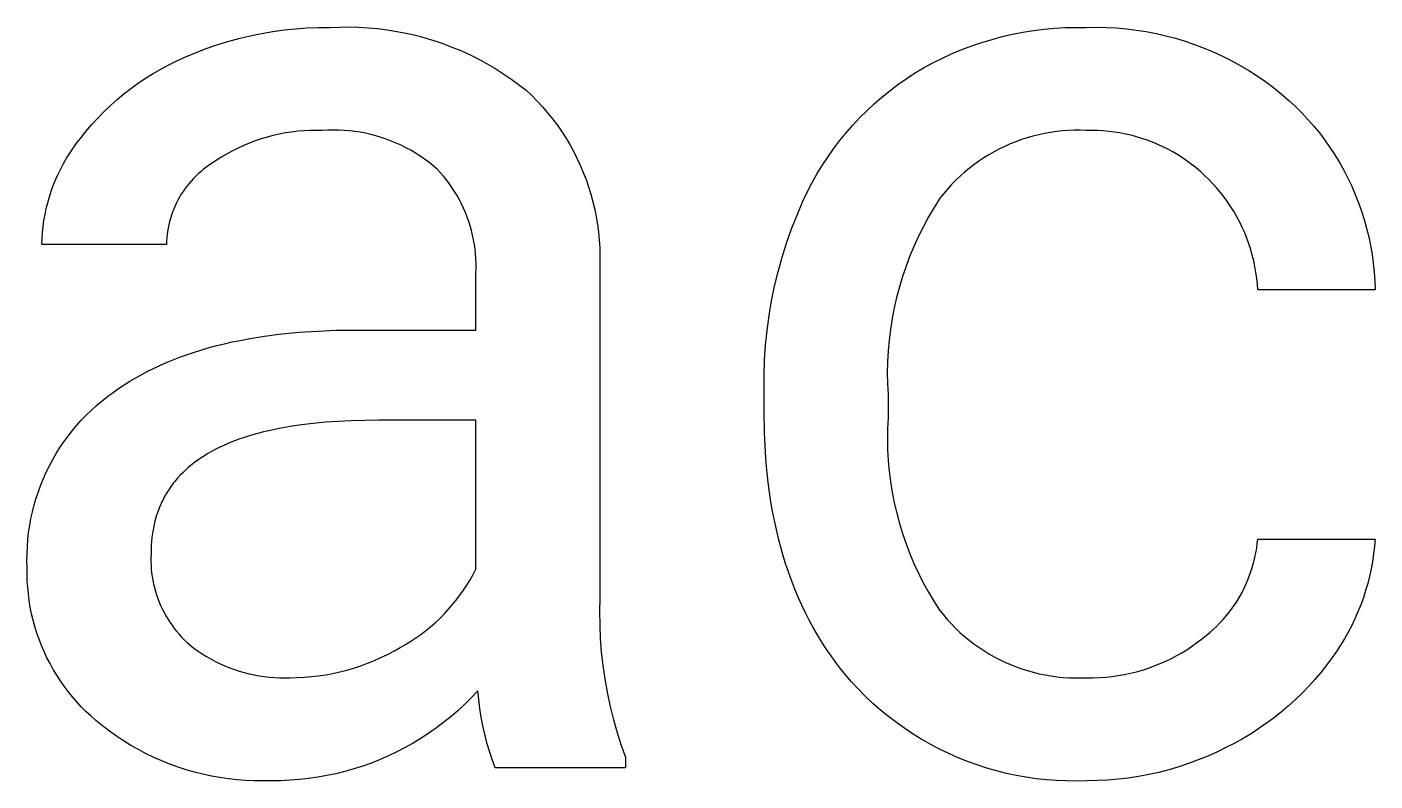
# Model space of a CAD drawing. Header units: millimetres. Extents: x 0 to 4030, y 0 to 2816.
# Drawn here: x 3904.47 to 3944.25, y 356.41 to 378.67 of the extents above; entities that cross this region are included whole.
import ezdxf

# ---------------------------------------------------------------- set-up
doc = ezdxf.new("R2010")
doc.units = ezdxf.units.MM
doc.header["$MEASUREMENT"] = 0
doc.layers.add('Domyślny', color=7, linetype='Continuous', true_color=0x000000)

msp = doc.modelspace()

# ---------------------------------------------------------------- linework, layer by layer
at = {"layer": 'Domyślny'}
for p, q in [((3910.4, 378.24), (3910.726, 378.33)), ((3910.726, 378.33), (3911.055, 378.409)), ((3911.055, 378.409), (3911.387, 378.477)), ((3911.387, 378.477), (3911.721, 378.535)), ((3911.721, 378.535), (3912.056, 378.581)), ((3912.056, 378.581), (3912.393, 378.616)), ((3912.393, 378.616), (3912.731, 378.64)), ((3912.731, 378.64), (3913.069, 378.653)), ((3913.069, 378.653), (3913.408, 378.655)), ((3913.408, 378.655), (3913.69, 378.666)), ((3913.69, 378.666), (3913.973, 378.669)), ((3913.973, 378.669), (3914.256, 378.662)), ((3914.256, 378.662), (3914.538, 378.645)), ((3914.538, 378.645), (3914.82, 378.619)), ((3914.82, 378.619), (3915.101, 378.584)), ((3915.101, 378.584), (3915.38, 378.539)), ((3915.38, 378.539), (3915.657, 378.485)), ((3915.657, 378.485), (3915.933, 378.422)), ((3915.933, 378.422), (3916.206, 378.349)), ((3916.206, 378.349), (3916.477, 378.267)), ((3932.646, 378.212), (3932.946, 378.303)), ((3932.946, 378.303), (3933.248, 378.383)), ((3933.248, 378.383), (3933.553, 378.453)), ((3933.553, 378.453), (3933.86, 378.513)), ((3933.86, 378.513), (3934.168, 378.563)), ((3934.168, 378.563), (3934.479, 378.602)), ((3934.479, 378.602), (3934.79, 378.631)), ((3934.79, 378.631), (3935.102, 378.649)), ((3935.102, 378.649), (3935.415, 378.657)), ((3935.415, 378.657), (3935.728, 378.655)), ((3935.728, 378.655), (3936.024, 378.659)), ((3936.024, 378.659), (3936.32, 378.654)), ((3936.32, 378.654), (3936.615, 378.638)), ((3936.615, 378.638), (3936.91, 378.613)), ((3936.91, 378.613), (3937.204, 378.577)), ((3937.204, 378.577), (3937.496, 378.531)), ((3937.496, 378.531), (3937.787, 378.475)), ((3937.787, 378.475), (3938.075, 378.409)), ((3938.075, 378.409), (3938.361, 378.333)), ((3938.361, 378.333), (3938.644, 378.247)), ((3909.129, 377.774), (3909.44, 377.906)), ((3909.44, 377.906), (3909.756, 378.028)), ((3909.756, 378.028), (3910.076, 378.139)), ((3910.076, 378.139), (3910.4, 378.24)), ((3916.477, 378.267), (3916.745, 378.177)), ((3916.745, 378.177), (3917.01, 378.077)), ((3917.01, 378.077), (3917.271, 377.969)), ((3917.271, 377.969), (3917.528, 377.851)), ((3931.769, 377.881), (3932.057, 378.002)), ((3932.057, 378.002), (3932.35, 378.112)), ((3932.35, 378.112), (3932.646, 378.212)), ((3938.644, 378.247), (3938.924, 378.151)), ((3938.924, 378.151), (3939.201, 378.046)), ((3939.201, 378.046), (3939.474, 377.932)), ((3939.474, 377.932), (3939.743, 377.808)), ((3908.421, 377.426), (3908.653, 377.55)), ((3908.653, 377.55), (3908.889, 377.666)), ((3908.889, 377.666), (3909.129, 377.774)), ((3917.528, 377.851), (3917.781, 377.726)), ((3917.781, 377.726), (3918.03, 377.591)), ((3918.03, 377.591), (3918.275, 377.449)), ((3930.929, 377.464), (3931.204, 377.613)), ((3931.204, 377.613), (3931.484, 377.752)), ((3931.484, 377.752), (3931.769, 377.881)), ((3939.743, 377.808), (3940.007, 377.675)), ((3940.007, 377.675), (3940.266, 377.532)), ((3940.266, 377.532), (3940.521, 377.381)), ((3907.751, 377.008), (3907.97, 377.155)), ((3907.97, 377.155), (3908.193, 377.295)), ((3908.193, 377.295), (3908.421, 377.426)), ((3918.275, 377.449), (3918.514, 377.299)), ((3918.514, 377.299), (3918.748, 377.14)), ((3918.748, 377.14), (3918.977, 376.974)), ((3930.164, 376.969), (3930.409, 377.142)), ((3930.409, 377.142), (3930.659, 377.306)), ((3930.659, 377.306), (3930.929, 377.464)), ((3940.521, 377.381), (3940.77, 377.222)), ((3940.77, 377.222), (3941.014, 377.054)), ((3907.33, 376.693), (3907.538, 376.854)), ((3907.538, 376.854), (3907.751, 377.008)), ((3918.977, 376.974), (3919.2, 376.8)), ((3919.2, 376.8), (3919.366, 376.643)), ((3929.694, 376.599), (3929.926, 376.788)), ((3929.926, 376.788), (3930.164, 376.969)), ((3941.014, 377.054), (3941.251, 376.877)), ((3941.251, 376.877), (3941.482, 376.693)), ((3906.741, 376.168), (3906.932, 376.35)), ((3906.932, 376.35), (3907.128, 376.525)), ((3907.128, 376.525), (3907.33, 376.693)), ((3919.366, 376.643), (3919.527, 376.48)), ((3919.527, 376.48), (3919.682, 376.311)), ((3919.682, 376.311), (3919.831, 376.138)), ((3929.251, 376.197), (3929.469, 376.402)), ((3929.469, 376.402), (3929.694, 376.599)), ((3941.482, 376.693), (3941.707, 376.5)), ((3941.707, 376.5), (3941.9, 376.32)), ((3941.9, 376.32), (3942.086, 376.134)), ((3906.38, 375.786), (3906.557, 375.98)), ((3906.557, 375.98), (3906.741, 376.168)), ((3919.831, 376.138), (3919.975, 375.959)), ((3919.975, 375.959), (3920.112, 375.776)), ((3928.835, 375.767), (3929.039, 375.986)), ((3929.039, 375.986), (3929.251, 376.197)), ((3942.086, 376.134), (3942.266, 375.942)), ((3942.266, 375.942), (3942.439, 375.743)), ((3906.045, 375.381), (3906.209, 375.586)), ((3906.209, 375.586), (3906.38, 375.786)), ((3911.914, 375.504), (3911.735, 375.464)), ((3912.094, 375.539), (3911.914, 375.504)), ((3912.276, 375.567), (3912.094, 375.539)), ((3912.458, 375.589), (3912.276, 375.567)), ((3912.641, 375.604), (3912.458, 375.589)), ((3912.824, 375.614), (3912.641, 375.604)), ((3913.008, 375.617), (3912.824, 375.614)), ((3913.191, 375.614), (3913.008, 375.617)), ((3913.35, 375.622), (3913.191, 375.614)), ((3913.509, 375.626), (3913.35, 375.622)), ((3913.669, 375.624), (3913.509, 375.626)), ((3913.828, 375.616), (3913.669, 375.624)), ((3913.986, 375.603), (3913.828, 375.616)), ((3914.144, 375.584), (3913.986, 375.603)), ((3914.302, 375.56), (3914.144, 375.584)), ((3914.458, 375.53), (3914.302, 375.56)), ((3914.614, 375.495), (3914.458, 375.53)), ((3920.112, 375.776), (3920.242, 375.588)), ((3920.242, 375.588), (3920.366, 375.396)), ((3928.45, 375.308), (3928.639, 375.541)), ((3928.639, 375.541), (3928.835, 375.767)), ((3934.497, 375.525), (3934.324, 375.488)), ((3934.671, 375.556), (3934.497, 375.525)), ((3934.846, 375.581), (3934.671, 375.556)), ((3935.021, 375.6), (3934.846, 375.581)), ((3935.198, 375.612), (3935.021, 375.6)), ((3935.374, 375.619), (3935.198, 375.612)), ((3935.551, 375.619), (3935.374, 375.619)), ((3935.728, 375.614), (3935.551, 375.619)), ((3935.894, 375.615), (3935.728, 375.614)), ((3936.061, 375.611), (3935.894, 375.615)), ((3936.227, 375.602), (3936.061, 375.611)), ((3936.393, 375.587), (3936.227, 375.602)), ((3936.558, 375.566), (3936.393, 375.587)), ((3936.722, 375.539), (3936.558, 375.566)), ((3936.885, 375.507), (3936.722, 375.539)), ((3937.048, 375.47), (3936.885, 375.507)), ((3942.439, 375.743), (3942.605, 375.539)), ((3942.605, 375.539), (3942.764, 375.329)), ((3905.831, 375.094), (3905.935, 375.239)), ((3905.935, 375.239), (3906.045, 375.381)), ((3910.867, 375.17), (3910.7, 375.094)), ((3911.036, 375.241), (3910.867, 375.17)), ((3911.208, 375.305), (3911.036, 375.241)), ((3911.382, 375.364), (3911.208, 375.305)), ((3911.558, 375.417), (3911.382, 375.364)), ((3911.735, 375.464), (3911.558, 375.417)), ((3914.768, 375.455), (3914.614, 375.495)), ((3914.92, 375.409), (3914.768, 375.455)), ((3915.071, 375.358), (3914.92, 375.409)), ((3915.22, 375.302), (3915.071, 375.358)), ((3915.367, 375.241), (3915.22, 375.302)), ((3915.512, 375.175), (3915.367, 375.241)), ((3915.654, 375.104), (3915.512, 375.175)), ((3920.366, 375.396), (3920.484, 375.199)), ((3920.484, 375.199), (3920.595, 374.999)), ((3928.27, 375.07), (3928.45, 375.308)), ((3933.322, 375.145), (3933.163, 375.068)), ((3933.484, 375.216), (3933.322, 375.145)), ((3933.648, 375.282), (3933.484, 375.216)), ((3933.814, 375.343), (3933.648, 375.282)), ((3933.982, 375.397), (3933.814, 375.343)), ((3934.152, 375.446), (3933.982, 375.397)), ((3934.324, 375.488), (3934.152, 375.446)), ((3937.208, 375.427), (3937.048, 375.47)), ((3937.368, 375.379), (3937.208, 375.427)), ((3937.525, 375.325), (3937.368, 375.379)), ((3937.681, 375.266), (3937.525, 375.325)), ((3937.834, 375.201), (3937.681, 375.266)), ((3937.986, 375.132), (3937.834, 375.201)), ((3938.134, 375.057), (3937.986, 375.132)), ((3942.764, 375.329), (3942.916, 375.114)), ((3942.916, 375.114), (3943.06, 374.894)), ((3905.548, 374.639), (3905.637, 374.794)), ((3905.637, 374.794), (3905.731, 374.946)), ((3905.731, 374.946), (3905.831, 375.094)), ((3910.061, 374.733), (3909.91, 374.629)), ((3910.216, 374.831), (3910.061, 374.733)), ((3910.374, 374.924), (3910.216, 374.831)), ((3910.536, 375.012), (3910.374, 374.924)), ((3910.7, 375.094), (3910.536, 375.012)), ((3915.794, 375.027), (3915.654, 375.104)), ((3915.931, 374.946), (3915.794, 375.027)), ((3916.066, 374.861), (3915.931, 374.946)), ((3916.197, 374.771), (3916.066, 374.861)), ((3916.325, 374.676), (3916.197, 374.771)), ((3920.595, 374.999), (3920.699, 374.795)), ((3920.699, 374.795), (3920.795, 374.587)), ((3927.934, 374.575), (3928.098, 374.825)), ((3928.098, 374.825), (3928.27, 375.07)), ((3932.703, 374.804), (3932.556, 374.706)), ((3932.854, 374.897), (3932.703, 374.804)), ((3933.007, 374.985), (3932.854, 374.897)), ((3933.163, 375.068), (3933.007, 374.985)), ((3938.281, 374.978), (3938.134, 375.057)), ((3938.424, 374.893), (3938.281, 374.978)), ((3938.565, 374.804), (3938.424, 374.893)), ((3938.702, 374.71), (3938.565, 374.804)), ((3938.836, 374.611), (3938.702, 374.71)), ((3943.06, 374.894), (3943.197, 374.669)), ((3905.314, 374.157), (3905.387, 374.32)), ((3905.387, 374.32), (3905.465, 374.481)), ((3905.465, 374.481), (3905.548, 374.639)), ((3909.523, 374.33), (3909.452, 374.263)), ((3909.596, 374.395), (3909.523, 374.33)), ((3909.672, 374.458), (3909.596, 374.395)), ((3909.749, 374.517), (3909.672, 374.458)), ((3909.828, 374.575), (3909.749, 374.517)), ((3909.91, 374.629), (3909.828, 374.575)), ((3916.449, 374.577), (3916.325, 374.676)), ((3916.571, 374.473), (3916.449, 374.577)), ((3916.666, 374.371), (3916.571, 374.473)), ((3916.758, 374.265), (3916.666, 374.371)), ((3920.795, 374.587), (3920.885, 374.377)), ((3920.885, 374.377), (3920.968, 374.163)), ((3927.632, 374.058), (3927.779, 374.319)), ((3927.779, 374.319), (3927.934, 374.575)), ((3932.137, 374.382), (3932.005, 374.264)), ((3932.273, 374.494), (3932.137, 374.382)), ((3932.413, 374.603), (3932.273, 374.494)), ((3932.556, 374.706), (3932.413, 374.603)), ((3938.967, 374.508), (3938.836, 374.611)), ((3939.094, 374.401), (3938.967, 374.508)), ((3939.217, 374.289), (3939.094, 374.401)), ((3943.197, 374.669), (3943.326, 374.44)), ((3943.326, 374.44), (3943.447, 374.206)), ((3905.187, 373.823), (3905.248, 373.991)), ((3905.248, 373.991), (3905.314, 374.157)), ((3909.192, 373.97), (3909.133, 373.892)), ((3909.253, 374.047), (3909.192, 373.97)), ((3909.317, 374.121), (3909.253, 374.047)), ((3909.383, 374.193), (3909.317, 374.121)), ((3909.452, 374.263), (3909.383, 374.193)), ((3916.846, 374.156), (3916.758, 374.265)), ((3916.93, 374.044), (3916.846, 374.156)), ((3917.011, 373.929), (3916.93, 374.044)), ((3917.088, 373.812), (3917.011, 373.929)), ((3920.968, 374.163), (3921.043, 373.947)), ((3921.043, 373.947), (3921.11, 373.729)), ((3927.495, 373.792), (3927.632, 374.058)), ((3931.754, 374.016), (3931.634, 373.885)), ((3931.877, 374.142), (3931.754, 374.016)), ((3932.005, 374.264), (3931.877, 374.142)), ((3939.342, 374.168), (3939.217, 374.289)), ((3939.462, 374.043), (3939.342, 374.168)), ((3939.578, 373.914), (3939.462, 374.043)), ((3939.69, 373.78), (3939.578, 373.914)), ((3943.447, 374.206), (3943.56, 373.968)), ((3943.56, 373.968), (3943.665, 373.726)), ((3905.083, 373.482), (3905.132, 373.653)), ((3905.132, 373.653), (3905.187, 373.823)), ((3908.926, 373.56), (3908.882, 373.473)), ((3908.974, 373.646), (3908.926, 373.56)), ((3909.024, 373.73), (3908.974, 373.646)), ((3909.077, 373.812), (3909.024, 373.73)), ((3909.133, 373.892), (3909.077, 373.812)), ((3917.16, 373.692), (3917.088, 373.812)), ((3917.229, 373.57), (3917.16, 373.692)), ((3917.293, 373.445), (3917.229, 373.57)), ((3921.11, 373.729), (3921.171, 373.508)), ((3927.192, 373.117), (3927.367, 373.522)), ((3927.367, 373.522), (3927.495, 373.792)), ((3931.41, 373.612), (3931.238, 373.341)), ((3931.52, 373.751), (3931.41, 373.612)), ((3931.634, 373.885), (3931.52, 373.751)), ((3939.797, 373.643), (3939.69, 373.78)), ((3939.899, 373.503), (3939.797, 373.643)), ((3943.665, 373.726), (3943.761, 373.481)), ((3904.971, 372.957), (3905.003, 373.133)), ((3905.003, 373.133), (3905.04, 373.308)), ((3905.04, 373.308), (3905.083, 373.482)), ((3908.766, 373.203), (3908.733, 373.111)), ((3908.801, 373.295), (3908.766, 373.203)), ((3908.84, 373.384), (3908.801, 373.295)), ((3908.882, 373.473), (3908.84, 373.384)), ((3917.353, 373.318), (3917.293, 373.445)), ((3917.409, 373.19), (3917.353, 373.318)), ((3917.46, 373.059), (3917.409, 373.19)), ((3921.171, 373.508), (3921.223, 373.285)), ((3921.223, 373.285), (3921.268, 373.061)), ((3927.031, 372.706), (3927.192, 373.117)), ((3931.238, 373.341), (3931.075, 373.065)), ((3939.995, 373.358), (3939.899, 373.503)), ((3940.087, 373.211), (3939.995, 373.358)), ((3940.174, 373.06), (3940.087, 373.211)), ((3943.761, 373.481), (3943.849, 373.233)), ((3943.849, 373.233), (3943.929, 372.982)), ((3904.928, 372.603), (3904.947, 372.781)), ((3904.947, 372.781), (3904.971, 372.957)), ((3908.635, 372.732), (3908.618, 372.636)), ((3908.655, 372.828), (3908.635, 372.732)), ((3908.678, 372.923), (3908.655, 372.828)), ((3908.704, 373.018), (3908.678, 372.923)), ((3908.733, 373.111), (3908.704, 373.018)), ((3917.507, 372.927), (3917.46, 373.059)), ((3917.549, 372.794), (3917.507, 372.927)), ((3917.587, 372.659), (3917.549, 372.794)), ((3921.268, 373.061), (3921.306, 372.835)), ((3921.306, 372.835), (3921.335, 372.608)), ((3930.922, 372.783), (3930.778, 372.496)), ((3931.075, 373.065), (3930.922, 372.783)), ((3940.255, 372.907), (3940.174, 373.06)), ((3940.331, 372.751), (3940.255, 372.907)), ((3940.402, 372.592), (3940.331, 372.751)), ((3943.929, 372.982), (3943.999, 372.729)), ((3943.999, 372.729), (3944.062, 372.473)), ((3904.909, 372.246), (3904.915, 372.425)), ((3904.915, 372.425), (3904.928, 372.603)), ((3908.589, 372.344), (3908.585, 372.246)), ((3908.595, 372.442), (3908.589, 372.344)), ((3908.605, 372.539), (3908.595, 372.442)), ((3908.618, 372.636), (3908.605, 372.539)), ((3917.62, 372.522), (3917.587, 372.659)), ((3917.649, 372.385), (3917.62, 372.522)), ((3917.673, 372.247), (3917.649, 372.385)), ((3921.335, 372.608), (3921.357, 372.38)), ((3921.357, 372.38), (3921.371, 372.151)), ((3926.884, 372.29), (3927.031, 372.706)), ((3930.778, 372.496), (3930.645, 372.204)), ((3940.466, 372.43), (3940.402, 372.592)), ((3940.526, 372.267), (3940.466, 372.43)), ((3944.062, 372.473), (3944.115, 372.215)), ((3908.585, 372.246), (3904.909, 372.246)), ((3917.692, 372.108), (3917.673, 372.247)), ((3917.707, 371.969), (3917.692, 372.108)), ((3917.716, 371.829), (3917.707, 371.969)), ((3921.371, 372.151), (3921.377, 371.923)), ((3921.377, 371.923), (3921.376, 371.694)), ((3926.751, 371.87), (3926.884, 372.29)), ((3930.645, 372.204), (3930.521, 371.908)), ((3940.579, 372.102), (3940.526, 372.267)), ((3940.627, 371.935), (3940.579, 372.102)), ((3940.669, 371.766), (3940.627, 371.935)), ((3944.115, 372.215), (3944.159, 371.955)), ((3944.159, 371.955), (3944.195, 371.695)), ((3917.721, 371.689), (3917.716, 371.829)), ((3917.717, 371.409), (3917.721, 371.549)), ((3917.721, 371.549), (3917.721, 371.689)), ((3921.376, 371.694), (3921.376, 361.817)), ((3926.633, 371.445), (3926.751, 371.87)), ((3930.408, 371.608), (3930.305, 371.304)), ((3930.521, 371.908), (3930.408, 371.608)), ((3940.704, 371.596), (3940.669, 371.766)), ((3940.734, 371.425), (3940.704, 371.596)), ((3944.195, 371.695), (3944.222, 371.433)), ((3917.717, 369.722), (3917.717, 371.409)), ((3926.529, 371.016), (3926.633, 371.445)), ((3930.305, 371.304), (3930.212, 370.997)), ((3940.758, 371.253), (3940.734, 371.425)), ((3940.776, 371.08), (3940.758, 371.253)), ((3944.222, 371.433), (3944.239, 371.17)), ((3944.239, 371.17), (3944.248, 370.907)), ((3926.44, 370.584), (3926.529, 371.016)), ((3930.212, 370.997), (3930.13, 370.687)), ((3940.788, 370.907), (3940.776, 371.08)), ((3944.248, 370.907), (3940.788, 370.907)), ((3926.366, 370.15), (3926.44, 370.584)), ((3930.058, 370.374), (3929.998, 370.059)), ((3930.13, 370.687), (3930.058, 370.374)), ((3926.307, 369.713), (3926.366, 370.15)), ((3929.998, 370.059), (3929.948, 369.742)), ((3910.995, 369.463), (3911.482, 369.542)), ((3911.482, 369.542), (3911.985, 369.607)), ((3911.985, 369.607), (3912.505, 369.657)), ((3912.505, 369.657), (3913.04, 369.693)), ((3913.04, 369.693), (3913.592, 369.715)), ((3913.592, 369.715), (3914.159, 369.722)), ((3914.159, 369.722), (3917.717, 369.722)), ((3926.262, 369.274), (3926.307, 369.713)), ((3929.948, 369.742), (3929.909, 369.423)), ((3909.418, 369.073), (3909.632, 369.14)), ((3909.632, 369.14), (3909.849, 369.203)), ((3909.849, 369.203), (3910.07, 369.262)), ((3910.07, 369.262), (3910.295, 369.318)), ((3910.295, 369.318), (3910.525, 369.37)), ((3910.525, 369.37), (3910.758, 369.418)), ((3910.758, 369.418), (3910.995, 369.463)), ((3926.233, 368.834), (3926.262, 369.274)), ((3929.909, 369.423), (3929.881, 369.104)), ((3908.413, 368.687), (3908.606, 368.771)), ((3908.606, 368.771), (3908.803, 368.852)), ((3908.803, 368.852), (3909.004, 368.93)), ((3909.004, 368.93), (3909.209, 369.003)), ((3909.209, 369.003), (3909.418, 369.073)), ((3926.218, 368.393), (3926.233, 368.834)), ((3929.863, 368.783), (3929.857, 368.463)), ((3929.881, 369.104), (3929.863, 368.783)), ((3907.681, 368.313), (3907.858, 368.412)), ((3907.858, 368.412), (3908.039, 368.507)), ((3908.039, 368.507), (3908.224, 368.599)), ((3908.224, 368.599), (3908.413, 368.687)), ((3926.219, 367.952), (3926.218, 368.393)), ((3929.857, 368.463), (3929.862, 368.142)), ((3907.014, 367.882), (3907.175, 367.995)), ((3907.175, 367.995), (3907.34, 368.105)), ((3907.34, 368.105), (3907.508, 368.211)), ((3907.508, 368.211), (3907.681, 368.313)), ((3926.219, 367.337), (3926.219, 367.952)), ((3929.862, 368.142), (3929.878, 367.821)), ((3906.526, 367.499), (3906.685, 367.632)), ((3906.685, 367.632), (3906.847, 367.76)), ((3906.847, 367.76), (3907.014, 367.882)), ((3929.878, 367.821), (3929.878, 367.132)), ((3906.081, 367.067), (3906.224, 367.216)), ((3906.224, 367.216), (3906.373, 367.36)), ((3906.373, 367.36), (3906.526, 367.499)), ((3926.229, 366.712), (3926.219, 367.337)), ((3905.682, 366.591), (3905.809, 366.754)), ((3905.809, 366.754), (3905.942, 366.913)), ((3905.942, 366.913), (3906.081, 367.067)), ((3911.911, 366.815), (3911.603, 366.749)), ((3912.233, 366.872), (3911.911, 366.815)), ((3912.567, 366.922), (3912.233, 366.872)), ((3912.915, 366.965), (3912.567, 366.922)), ((3913.276, 366.999), (3912.915, 366.965)), ((3913.65, 367.026), (3913.276, 366.999)), ((3914.037, 367.046), (3913.65, 367.026)), ((3914.438, 367.057), (3914.037, 367.046)), ((3914.851, 367.061), (3914.438, 367.057)), ((3917.717, 367.061), (3914.851, 367.061)), ((3917.717, 362.666), (3917.717, 367.061)), ((3929.863, 366.818), (3929.859, 366.503)), ((3929.878, 367.132), (3929.863, 366.818)), ((3905.444, 366.252), (3905.56, 366.424)), ((3905.56, 366.424), (3905.682, 366.591)), ((3910.377, 366.36), (3910.257, 366.307)), ((3910.5, 366.411), (3910.377, 366.36)), ((3910.626, 366.46), (3910.5, 366.411)), ((3910.756, 366.507), (3910.626, 366.46)), ((3910.889, 366.552), (3910.756, 366.507)), ((3911.025, 366.595), (3910.889, 366.552)), ((3911.165, 366.637), (3911.025, 366.595)), ((3911.307, 366.676), (3911.165, 366.637)), ((3911.453, 366.714), (3911.307, 366.676)), ((3911.603, 366.749), (3911.453, 366.714)), ((3926.259, 366.103), (3926.229, 366.712)), ((3929.859, 366.503), (3929.866, 366.188)), ((3905.23, 365.898), (3905.334, 366.077)), ((3905.334, 366.077), (3905.444, 366.252)), ((3909.708, 366.013), (3909.607, 365.949)), ((3909.811, 366.076), (3909.708, 366.013)), ((3909.918, 366.136), (3909.811, 366.076)), ((3910.028, 366.195), (3909.918, 366.136)), ((3910.141, 366.252), (3910.028, 366.195)), ((3910.257, 366.307), (3910.141, 366.252)), ((3926.282, 365.805), (3926.259, 366.103)), ((3929.866, 366.188), (3929.884, 365.873)), ((3905.041, 365.53), (3905.133, 365.715)), ((3905.133, 365.715), (3905.23, 365.898)), ((3909.156, 365.598), (3909.076, 365.522)), ((3909.24, 365.672), (3909.156, 365.598)), ((3909.327, 365.744), (3909.24, 365.672)), ((3909.417, 365.814), (3909.327, 365.744)), ((3909.511, 365.882), (3909.417, 365.814)), ((3909.607, 365.949), (3909.511, 365.882)), ((3926.31, 365.511), (3926.282, 365.805)), ((3929.884, 365.873), (3929.912, 365.559)), ((3929.912, 365.559), (3929.952, 365.247)), ((3904.878, 365.149), (3904.956, 365.341)), ((3904.956, 365.341), (3905.041, 365.53)), ((3908.787, 365.198), (3908.755, 365.156)), ((3908.82, 365.241), (3908.787, 365.198)), ((3908.854, 365.282), (3908.82, 365.241)), ((3908.925, 365.364), (3908.854, 365.282)), ((3908.999, 365.444), (3908.925, 365.364)), ((3909.076, 365.522), (3908.999, 365.444)), ((3926.343, 365.221), (3926.31, 365.511)), ((3926.38, 364.935), (3926.343, 365.221)), ((3929.952, 365.247), (3930.002, 364.936)), ((3904.742, 364.759), (3904.807, 364.955)), ((3904.807, 364.955), (3904.878, 365.149)), ((3908.525, 364.798), (3908.5, 364.751)), ((3908.551, 364.844), (3908.525, 364.798)), ((3908.578, 364.89), (3908.551, 364.844)), ((3908.605, 364.936), (3908.578, 364.89)), ((3908.633, 364.981), (3908.605, 364.936)), ((3908.662, 365.025), (3908.633, 364.981)), ((3908.692, 365.069), (3908.662, 365.025)), ((3908.723, 365.113), (3908.692, 365.069)), ((3908.755, 365.156), (3908.723, 365.113)), ((3926.423, 364.654), (3926.38, 364.935)), ((3930.002, 364.936), (3930.062, 364.626)), ((3904.632, 364.36), (3904.683, 364.56)), ((3904.683, 364.56), (3904.742, 364.759)), ((3908.367, 364.46), (3908.329, 364.359)), ((3908.387, 364.509), (3908.367, 364.46)), ((3908.408, 364.559), (3908.387, 364.509)), ((3908.43, 364.607), (3908.408, 364.559)), ((3908.452, 364.656), (3908.43, 364.607)), ((3908.476, 364.704), (3908.452, 364.656)), ((3908.5, 364.751), (3908.476, 364.704)), ((3926.471, 364.377), (3926.423, 364.654)), ((3926.524, 364.104), (3926.471, 364.377)), ((3930.062, 364.626), (3930.133, 364.319)), ((3904.551, 363.954), (3904.588, 364.157)), ((3904.588, 364.157), (3904.632, 364.36)), ((3908.236, 364.044), (3908.211, 363.935)), ((3908.264, 364.151), (3908.236, 364.044)), ((3908.295, 364.256), (3908.264, 364.151)), ((3908.329, 364.359), (3908.295, 364.256)), ((3926.582, 363.835), (3926.524, 364.104)), ((3930.133, 364.319), (3930.215, 364.015)), ((3930.215, 364.015), (3930.307, 363.714)), ((3904.497, 363.543), (3904.52, 363.749)), ((3904.52, 363.749), (3904.551, 363.954)), ((3908.157, 363.598), (3908.146, 363.481)), ((3908.172, 363.712), (3908.157, 363.598)), ((3908.19, 363.825), (3908.172, 363.712)), ((3908.211, 363.935), (3908.19, 363.825)), ((3926.645, 363.571), (3926.582, 363.835)), ((3926.713, 363.31), (3926.645, 363.571)), ((3930.307, 363.714), (3930.409, 363.416)), ((3904.472, 363.13), (3904.481, 363.337)), ((3904.481, 363.337), (3904.497, 363.543)), ((3908.132, 363.242), (3908.131, 363.12)), ((3908.137, 363.363), (3908.132, 363.242)), ((3908.146, 363.481), (3908.137, 363.363)), ((3926.786, 363.054), (3926.713, 363.31)), ((3930.409, 363.416), (3930.521, 363.121)), ((3940.732, 363.145), (3940.755, 363.28)), ((3940.755, 363.28), (3940.774, 363.417)), ((3940.774, 363.417), (3940.788, 363.554)), ((3940.788, 363.554), (3944.248, 363.554)), ((3944.23, 363.333), (3944.205, 363.112)), ((3944.248, 363.554), (3944.23, 363.333)), ((3904.47, 362.923), (3904.472, 363.13)), ((3904.475, 362.716), (3904.47, 362.923)), ((3908.131, 363.12), (3908.127, 363.008)), ((3908.127, 363.008), (3908.127, 362.896)), ((3908.127, 362.896), (3908.13, 362.784)), ((3908.13, 362.784), (3908.138, 362.672)), ((3926.864, 362.802), (3926.786, 363.054)), ((3926.947, 362.554), (3926.864, 362.802)), ((3930.521, 363.121), (3930.643, 362.831)), ((3930.643, 362.831), (3930.775, 362.545)), ((3940.635, 362.743), (3940.672, 362.876)), ((3940.672, 362.876), (3940.704, 363.01)), ((3940.704, 363.01), (3940.732, 363.145)), ((3944.173, 362.893), (3944.134, 362.675)), ((3944.205, 363.112), (3944.173, 362.893)), ((3904.474, 362.52), (3904.475, 362.716)), ((3904.48, 362.323), (3904.474, 362.52)), ((3908.138, 362.672), (3908.149, 362.56)), ((3908.149, 362.56), (3908.164, 362.449)), ((3908.164, 362.449), (3908.183, 362.339)), ((3917.544, 362.347), (3917.633, 362.505)), ((3917.633, 362.505), (3917.717, 362.666)), ((3927.036, 362.311), (3926.947, 362.554)), ((3930.775, 362.545), (3930.917, 362.264)), ((3940.498, 362.353), (3940.548, 362.482)), ((3940.548, 362.482), (3940.594, 362.612)), ((3940.594, 362.612), (3940.635, 362.743)), ((3944.087, 362.458), (3944.033, 362.243)), ((3944.134, 362.675), (3944.087, 362.458)), ((3904.492, 362.126), (3904.48, 362.323)), ((3904.511, 361.931), (3904.492, 362.126)), ((3908.183, 362.339), (3908.205, 362.229)), ((3908.205, 362.229), (3908.231, 362.12)), ((3908.231, 362.12), (3908.261, 362.011)), ((3908.261, 362.011), (3908.294, 361.904)), ((3917.245, 361.892), (3917.349, 362.04)), ((3917.349, 362.04), (3917.449, 362.192)), ((3917.449, 362.192), (3917.544, 362.347)), ((3927.129, 362.071), (3927.036, 362.311)), ((3927.227, 361.836), (3927.129, 362.071)), ((3930.917, 362.264), (3931.069, 361.988)), ((3931.069, 361.988), (3931.23, 361.717)), ((3940.256, 361.859), (3940.323, 361.979)), ((3940.323, 361.979), (3940.385, 362.102)), ((3940.385, 362.102), (3940.444, 362.227)), ((3940.444, 362.227), (3940.498, 362.353)), ((3943.971, 362.03), (3943.903, 361.819)), ((3944.033, 362.243), (3943.971, 362.03)), ((3904.536, 361.735), (3904.511, 361.931)), ((3904.569, 361.541), (3904.536, 361.735)), ((3908.294, 361.904), (3908.331, 361.798)), ((3908.331, 361.798), (3908.372, 361.694)), ((3908.372, 361.694), (3908.415, 361.59)), ((3908.415, 361.59), (3908.463, 361.489)), ((3916.901, 361.47), (3917.02, 361.607)), ((3917.02, 361.607), (3917.135, 361.748)), ((3917.135, 361.748), (3917.245, 361.892)), ((3921.376, 361.817), (3921.366, 361.417)), ((3927.33, 361.605), (3927.227, 361.836)), ((3927.439, 361.379), (3927.33, 361.605)), ((3931.23, 361.717), (3931.4, 361.451)), ((3940.032, 361.512), (3940.111, 361.625)), ((3940.111, 361.625), (3940.185, 361.74)), ((3940.185, 361.74), (3940.256, 361.859)), ((3943.827, 361.61), (3943.745, 361.404)), ((3943.903, 361.819), (3943.827, 361.61)), ((3904.608, 361.348), (3904.569, 361.541)), ((3904.653, 361.157), (3904.608, 361.348)), ((3908.463, 361.489), (3908.514, 361.389)), ((3908.514, 361.389), (3908.568, 361.291)), ((3908.568, 361.291), (3908.625, 361.194)), ((3908.625, 361.194), (3908.686, 361.1)), ((3916.517, 361.084), (3916.649, 361.209)), ((3916.649, 361.209), (3916.777, 361.337)), ((3916.777, 361.337), (3916.901, 361.47)), ((3921.366, 361.417), (3921.37, 361.018)), ((3927.552, 361.156), (3927.439, 361.379)), ((3931.4, 361.451), (3931.511, 361.313)), ((3931.511, 361.313), (3931.626, 361.178)), ((3939.681, 361.087), (3939.774, 361.189)), ((3939.774, 361.189), (3939.864, 361.293)), ((3939.864, 361.293), (3939.95, 361.401)), ((3939.95, 361.401), (3940.032, 361.512)), ((3943.656, 361.201), (3943.56, 361.001)), ((3943.745, 361.404), (3943.656, 361.201)), ((3904.705, 360.967), (3904.653, 361.157)), ((3904.764, 360.779), (3904.705, 360.967)), ((3908.686, 361.1), (3908.75, 361.007)), ((3908.75, 361.007), (3908.816, 360.917)), ((3908.816, 360.917), (3908.886, 360.83)), ((3908.886, 360.83), (3908.959, 360.744)), ((3916.095, 360.74), (3916.24, 360.85)), ((3916.24, 360.85), (3916.38, 360.965)), ((3916.38, 360.965), (3916.517, 361.084)), ((3921.37, 361.018), (3921.388, 360.619)), ((3927.671, 360.938), (3927.552, 361.156)), ((3927.794, 360.723), (3927.671, 360.938)), ((3931.626, 361.178), (3931.747, 361.047)), ((3931.747, 361.047), (3931.872, 360.921)), ((3931.872, 360.921), (3932.001, 360.799)), ((3932.001, 360.799), (3932.134, 360.681)), ((3939.277, 360.713), (3939.383, 360.802)), ((3939.383, 360.802), (3939.485, 360.893)), ((3939.485, 360.893), (3939.585, 360.989)), ((3939.585, 360.989), (3939.681, 361.087)), ((3943.457, 360.805), (3943.348, 360.611)), ((3943.56, 361.001), (3943.457, 360.805)), ((3904.829, 360.593), (3904.764, 360.779)), ((3904.9, 360.41), (3904.829, 360.593)), ((3904.977, 360.229), (3904.9, 360.41)), ((3908.959, 360.744), (3909.034, 360.661)), ((3909.034, 360.661), (3909.113, 360.581)), ((3909.113, 360.581), (3909.194, 360.503)), ((3909.194, 360.503), (3909.277, 360.428)), ((3909.277, 360.428), (3909.396, 360.336)), ((3915.484, 360.35), (3915.641, 360.439)), ((3915.641, 360.439), (3915.796, 360.534)), ((3915.796, 360.534), (3915.948, 360.635)), ((3915.948, 360.635), (3916.095, 360.74)), ((3921.388, 360.619), (3921.418, 360.221)), ((3927.923, 360.513), (3927.794, 360.723)), ((3928.056, 360.308), (3927.923, 360.513)), ((3932.134, 360.681), (3932.271, 360.568)), ((3932.271, 360.568), (3932.412, 360.46)), ((3932.412, 360.46), (3932.557, 360.357)), ((3938.72, 360.305), (3938.873, 360.408)), ((3938.873, 360.408), (3939.022, 360.516)), ((3939.022, 360.516), (3939.168, 360.629)), ((3939.168, 360.629), (3939.277, 360.713)), ((3943.233, 360.422), (3943.111, 360.237)), ((3943.348, 360.611), (3943.233, 360.422)), ((3905.061, 360.051), (3904.977, 360.229)), ((3905.151, 359.876), (3905.061, 360.051)), ((3909.396, 360.336), (3909.519, 360.247)), ((3909.519, 360.247), (3909.644, 360.163)), ((3909.644, 360.163), (3909.772, 360.083)), ((3909.772, 360.083), (3909.903, 360.008)), ((3909.903, 360.008), (3910.036, 359.937)), ((3914.721, 359.965), (3914.916, 360.052)), ((3914.916, 360.052), (3915.109, 360.145)), ((3915.109, 360.145), (3915.298, 360.244)), ((3915.298, 360.244), (3915.484, 360.35)), ((3921.418, 360.221), (3921.461, 359.824)), ((3928.195, 360.106), (3928.056, 360.308)), ((3928.338, 359.908), (3928.195, 360.106)), ((3932.557, 360.357), (3932.705, 360.259)), ((3932.705, 360.259), (3932.856, 360.166)), ((3932.856, 360.166), (3933.011, 360.078)), ((3933.011, 360.078), (3933.168, 359.996)), ((3933.168, 359.996), (3933.329, 359.919)), ((3938.074, 359.95), (3938.24, 360.03)), ((3938.24, 360.03), (3938.403, 360.116)), ((3938.403, 360.116), (3938.563, 360.208)), ((3938.563, 360.208), (3938.72, 360.305)), ((3942.983, 360.056), (3942.819, 359.834)), ((3943.111, 360.237), (3942.983, 360.056)), ((3905.246, 359.704), (3905.151, 359.876)), ((3905.347, 359.535), (3905.246, 359.704)), ((3910.036, 359.937), (3910.171, 359.87)), ((3910.171, 359.87), (3910.309, 359.809)), ((3910.309, 359.809), (3910.449, 359.752)), ((3910.449, 359.752), (3910.59, 359.7)), ((3910.59, 359.7), (3910.734, 359.653)), ((3910.734, 359.653), (3910.879, 359.61)), ((3910.879, 359.61), (3911.025, 359.573)), ((3913.497, 359.587), (3913.706, 359.633)), ((3913.706, 359.633), (3913.913, 359.686)), ((3913.913, 359.686), (3914.118, 359.745)), ((3914.118, 359.745), (3914.321, 359.812)), ((3914.321, 359.812), (3914.522, 359.885)), ((3914.522, 359.885), (3914.721, 359.965)), ((3921.461, 359.824), (3921.518, 359.429)), ((3928.487, 359.715), (3928.338, 359.908)), ((3928.641, 359.526), (3928.487, 359.715)), ((3933.329, 359.919), (3933.491, 359.848)), ((3933.491, 359.848), (3933.656, 359.782)), ((3933.656, 359.782), (3933.824, 359.722)), ((3933.824, 359.722), (3933.993, 359.668)), ((3933.993, 359.668), (3934.164, 359.62)), ((3934.164, 359.62), (3934.337, 359.578)), ((3936.849, 359.554), (3937.029, 359.592)), ((3937.029, 359.592), (3937.208, 359.637)), ((3937.208, 359.637), (3937.386, 359.687)), ((3937.386, 359.687), (3937.561, 359.744)), ((3937.561, 359.744), (3937.734, 359.807)), ((3937.734, 359.807), (3937.905, 359.875)), ((3937.905, 359.875), (3938.074, 359.95)), ((3942.649, 359.618), (3942.471, 359.407)), ((3942.819, 359.834), (3942.649, 359.618)), ((3905.455, 359.37), (3905.347, 359.535)), ((3905.567, 359.209), (3905.455, 359.37)), ((3905.685, 359.051), (3905.567, 359.209)), ((3911.025, 359.573), (3911.172, 359.541)), ((3911.172, 359.541), (3911.321, 359.514)), ((3911.321, 359.514), (3911.47, 359.492)), ((3911.47, 359.492), (3911.62, 359.475)), ((3911.62, 359.475), (3911.77, 359.463)), ((3911.77, 359.463), (3911.921, 359.456)), ((3911.921, 359.456), (3912.072, 359.455)), ((3912.072, 359.455), (3912.223, 359.459)), ((3912.223, 359.459), (3912.437, 359.462)), ((3912.437, 359.462), (3912.65, 359.473)), ((3912.65, 359.473), (3912.863, 359.491)), ((3912.863, 359.491), (3913.076, 359.516)), ((3913.076, 359.516), (3913.287, 359.548)), ((3913.287, 359.548), (3913.497, 359.587)), ((3921.518, 359.429), (3921.587, 359.036)), ((3928.8, 359.341), (3928.641, 359.526)), ((3929.003, 359.122), (3928.8, 359.341)), ((3934.337, 359.578), (3934.511, 359.542)), ((3934.511, 359.542), (3934.686, 359.512)), ((3934.686, 359.512), (3934.862, 359.488)), ((3934.862, 359.488), (3935.039, 359.47)), ((3935.039, 359.47), (3935.216, 359.458)), ((3935.216, 359.458), (3935.393, 359.452)), ((3935.393, 359.452), (3935.571, 359.452)), ((3935.571, 359.452), (3935.749, 359.459)), ((3935.749, 359.459), (3935.933, 359.459)), ((3935.933, 359.459), (3936.117, 359.465)), ((3936.117, 359.465), (3936.301, 359.478)), ((3936.301, 359.478), (3936.485, 359.497)), ((3936.485, 359.497), (3936.667, 359.523)), ((3936.667, 359.523), (3936.849, 359.554)), ((3942.287, 359.203), (3942.096, 359.005)), ((3942.471, 359.407), (3942.287, 359.203)), ((3905.809, 358.898), (3905.685, 359.051)), ((3905.937, 358.749), (3905.809, 358.898)), ((3917.588, 358.874), (3917.394, 358.681)), ((3917.776, 359.073), (3917.588, 358.874)), ((3917.8, 358.814), (3917.776, 359.073)), ((3917.832, 358.556), (3917.8, 358.814)), ((3921.587, 359.036), (3921.67, 358.645)), ((3929.214, 358.909), (3929.003, 359.122)), ((3929.432, 358.703), (3929.214, 358.909)), ((3941.898, 358.813), (3941.695, 358.628)), ((3942.096, 359.005), (3941.898, 358.813)), ((3906.071, 358.604), (3905.937, 358.749)), ((3906.21, 358.465), (3906.071, 358.604)), ((3906.353, 358.33), (3906.21, 358.465)), ((3917.193, 358.495), (3916.987, 358.316)), ((3917.394, 358.681), (3917.193, 358.495)), ((3917.872, 358.299), (3917.832, 358.556)), ((3921.67, 358.645), (3921.765, 358.257)), ((3929.657, 358.505), (3929.432, 358.703)), ((3929.889, 358.315), (3929.657, 358.505)), ((3941.485, 358.449), (3941.27, 358.278)), ((3941.695, 358.628), (3941.485, 358.449)), ((3906.501, 358.2), (3906.353, 358.33)), ((3906.698, 358.038), (3906.501, 358.2)), ((3906.901, 357.884), (3906.698, 358.038)), ((3916.774, 358.144), (3916.555, 357.979)), ((3916.987, 358.316), (3916.774, 358.144)), ((3917.921, 358.043), (3917.872, 358.299)), ((3917.978, 357.79), (3917.921, 358.043)), ((3921.765, 358.257), (3921.873, 357.873)), ((3930.127, 358.133), (3929.889, 358.315)), ((3930.371, 357.959), (3930.127, 358.133)), ((3941.049, 358.114), (3940.822, 357.957)), ((3941.27, 358.278), (3941.049, 358.114)), ((3907.109, 357.736), (3906.901, 357.884)), ((3907.322, 357.595), (3907.109, 357.736)), ((3916.102, 357.672), (3915.869, 357.53)), ((3916.331, 357.822), (3916.102, 357.672)), ((3916.555, 357.979), (3916.331, 357.822)), ((3918.044, 357.538), (3917.978, 357.79)), ((3921.873, 357.873), (3921.994, 357.492)), ((3930.62, 357.793), (3930.371, 357.959)), ((3930.876, 357.636), (3930.62, 357.793)), ((3931.136, 357.488), (3930.876, 357.636)), ((3940.355, 357.666), (3940.114, 357.532)), ((3940.591, 357.808), (3940.355, 357.666)), ((3940.822, 357.957), (3940.591, 357.808)), ((3907.539, 357.462), (3907.322, 357.595)), ((3907.761, 357.336), (3907.539, 357.462)), ((3907.987, 357.217), (3907.761, 357.336)), ((3908.217, 357.107), (3907.987, 357.217)), ((3915.387, 357.27), (3915.14, 357.152)), ((3915.63, 357.396), (3915.387, 357.27)), ((3915.869, 357.53), (3915.63, 357.396)), ((3918.118, 357.289), (3918.044, 357.538)), ((3918.2, 357.042), (3918.118, 357.289)), ((3921.994, 357.492), (3922.127, 357.116)), ((3931.401, 357.349), (3931.136, 357.488)), ((3931.671, 357.219), (3931.401, 357.349)), ((3931.945, 357.098), (3931.671, 357.219)), ((3939.595, 357.272), (3939.316, 357.147)), ((3939.869, 357.407), (3939.595, 357.272)), ((3940.114, 357.532), (3939.869, 357.407)), ((3908.451, 357.004), (3908.217, 357.107)), ((3908.687, 356.909), (3908.451, 357.004)), ((3908.927, 356.822), (3908.687, 356.909)), ((3909.17, 356.743), (3908.927, 356.822)), ((3914.377, 356.85), (3914.117, 356.766)), ((3914.635, 356.942), (3914.377, 356.85)), ((3914.889, 357.043), (3914.635, 356.942)), ((3915.14, 357.152), (3914.889, 357.043)), ((3918.29, 356.798), (3918.2, 357.042)), ((3922.127, 357.116), (3922.127, 356.798)), ((3932.223, 356.987), (3931.945, 357.098)), ((3932.505, 356.885), (3932.223, 356.987)), ((3932.79, 356.792), (3932.505, 356.885)), ((3938.457, 356.828), (3938.164, 356.742)), ((3938.747, 356.925), (3938.457, 356.828)), ((3939.033, 357.031), (3938.747, 356.925)), ((3939.316, 357.147), (3939.033, 357.031)), ((3909.415, 356.673), (3909.17, 356.743)), ((3909.663, 356.61), (3909.415, 356.673)), ((3909.912, 356.556), (3909.663, 356.61)), ((3910.163, 356.511), (3909.912, 356.556)), ((3910.415, 356.474), (3910.163, 356.511)), ((3910.669, 356.446), (3910.415, 356.474)), ((3910.923, 356.426), (3910.669, 356.446)), ((3911.178, 356.415), (3910.923, 356.426)), ((3911.433, 356.412), (3911.178, 356.415)), ((3911.688, 356.418), (3911.433, 356.412)), ((3911.962, 356.42), (3911.688, 356.418)), ((3912.235, 356.431), (3911.962, 356.42)), ((3912.508, 356.452), (3912.235, 356.431)), ((3912.78, 356.482), (3912.508, 356.452)), ((3913.051, 356.521), (3912.78, 356.482)), ((3913.321, 356.569), (3913.051, 356.521)), ((3913.588, 356.626), (3913.321, 356.569)), ((3913.854, 356.691), (3913.588, 356.626)), ((3914.117, 356.766), (3913.854, 356.691)), ((3922.127, 356.798), (3918.29, 356.798)), ((3933.078, 356.71), (3932.79, 356.792)), ((3933.369, 356.637), (3933.078, 356.71)), ((3933.662, 356.574), (3933.369, 356.637)), ((3933.957, 356.522), (3933.662, 356.574)), ((3934.253, 356.479), (3933.957, 356.522)), ((3934.551, 356.446), (3934.253, 356.479)), ((3934.85, 356.424), (3934.551, 356.446)), ((3935.149, 356.412), (3934.85, 356.424)), ((3935.449, 356.41), (3935.149, 356.412)), ((3935.749, 356.418), (3935.449, 356.41)), ((3936.054, 356.422), (3935.749, 356.418)), ((3936.359, 356.437), (3936.054, 356.422)), ((3936.664, 356.462), (3936.359, 356.437)), ((3936.967, 356.498), (3936.664, 356.462)), ((3937.269, 356.543), (3936.967, 356.498)), ((3937.57, 356.599), (3937.269, 356.543)), ((3937.868, 356.666), (3937.57, 356.599)), ((3938.164, 356.742), (3937.868, 356.666))]:
    msp.add_line(p, q, dxfattribs=at)

doc.saveas('drawing.dxf')
